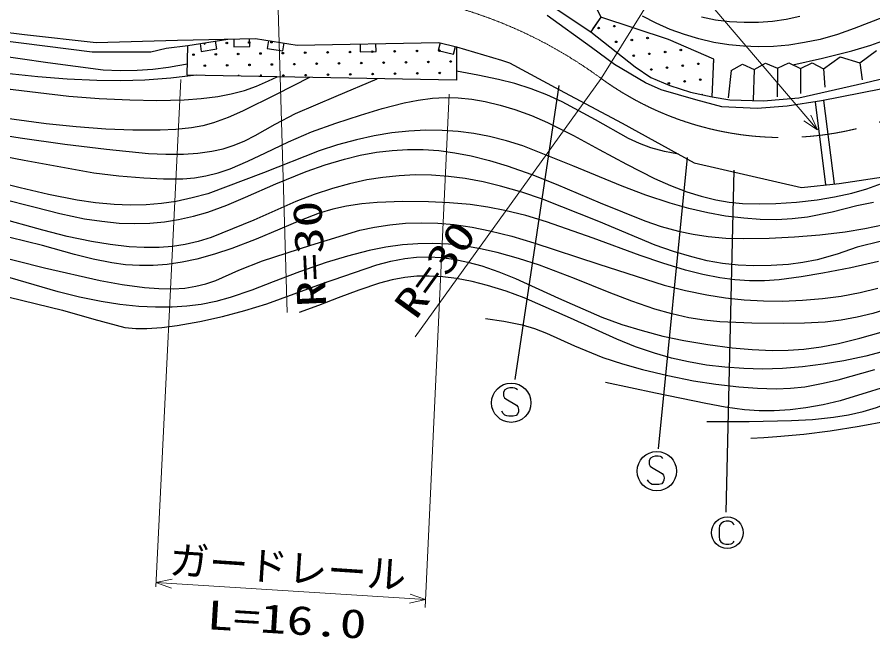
# Model space of a CAD drawing. Units: millimetres, scale not verified. Extents: x 40000 to 680000, y 20000 to 380000.
# Drawn here: x 472662 to 526796, y 246890 to 286235 of the extents above; entities that cross this region are included whole.
import ezdxf
from ezdxf.enums import TextEntityAlignment as Align

# ---------------------------------------------------------------- set-up
doc = ezdxf.new("R2010")
doc.units = ezdxf.units.MM
doc.header["$LTSCALE"] = 1000
doc.linetypes.add('CHAIN', pattern=[18.5, 12, -1.5, 3.5, -1.5])
for name, color, linetype, lineweight in [('M-BGD', 7, 'Continuous', 25), ('M-BGD-HTXT', 7, 'Continuous', 13), ('M-BMK', 2, 'CHAIN', 13), ('M-STR-STRC', 7, 'Continuous', 25)]:
    doc.layers.add(name, color=color, linetype=linetype, lineweight=lineweight)
doc.styles.add('ＭＳ ゴシック', font='')
doc.styles.get('ＭＳ ゴシック').set_extended_font_data('MS Gothic')

# ---------------------------------------------------------------- blocks, each defined once
blk = doc.blocks.new('BUHIN102')
at = {"color": 7, "linetype": 'Continuous', "lineweight": 25}
blk.add_lwpolyline([(415, -793), (516, -782), (607, -733), (706, -643), (821, -488), (883, -331), (890, -165), (829, -18), (717, 73), (638, 124), (508, 159), (401, 130), (-322, -181), (-457, -174), (-612, -121), (-725, -21), (-794, 85), (-832, 223), (-761, 411), (-589, 642), (-500, 731), (-384, 793), (-249, 817), (-81, 801)], dxfattribs=at)
blk.add_circle((0, 0), 1244, dxfattribs=at)

msp = doc.modelspace()

# ---------------------------------------------------------------- linework, layer by layer
at = {"layer": 'M-BGD'}
for p, q in [((509252, 286932), (509583, 286225)), ((506572, 286893), (508955, 285293)), ((463075, 285853), (477413, 284028)), ((508987, 284320), (506190, 286334)), ((509583, 286225), (508955, 285293)), ((509583, 286225), (509088, 285516)), ((513871, 284808), (509583, 286225)), ((467572, 285812), (473128, 285141)), ((508955, 285293), (511752, 283093)), ((473128, 285141), (477671, 284619)), ((477671, 284619), (482816, 284768)), ((482816, 284768), (487732, 284880)), ((483458, 284435), (485993, 284840)), ((487732, 284880), (490379, 284470)), ((516742, 283578), (513871, 284808)), ((481128, 284028), (482094, 284264)), ((482094, 284264), (483458, 284435)), ((483421, 282571), (483458, 284435)), ((490379, 284470), (499342, 284619)), ((499342, 284619), (500460, 284358)), ((500460, 284358), (503294, 283500)), ((500460, 284358), (500460, 282235)), ((500460, 284358), (500460, 282235)), ((510441, 283239), (508987, 284320)), ((477413, 284028), (481128, 284028)), ((523674, 282960), (524721, 283725)), ((524721, 283725), (525962, 283347)), ((525962, 283347), (527027, 284121)), ((503294, 283500), (503816, 283351)), ((503816, 283351), (506982, 281636)), ((512417, 282083), (510441, 283239)), ((516636, 281191), (516742, 283578)), ((517831, 282854), (518544, 283254)), ((518544, 283254), (519292, 282924)), ((519292, 282924), (520004, 283325)), ((520004, 283325), (520752, 282995)), ((520752, 282995), (521487, 283351)), ((521487, 283351), (522213, 282977)), ((522213, 282977), (522948, 283334)), ((522948, 283334), (523674, 282960)), ((525962, 283347), (526122, 282256)), ((526287, 282086), (533013, 283652)), ((511752, 283093), (512759, 282422)), ((517831, 282854), (517639, 281129)), ((519292, 282924), (519223, 280989)), ((520752, 282995), (520737, 281200)), ((522213, 282977), (522215, 281411)), ((523674, 282960), (523764, 281798)), ((500460, 282235), (483421, 282571)), ((513400, 281639), (512417, 282083)), ((512759, 282422), (513952, 281900)), ((522111, 281117), (526287, 282086)), ((506982, 281636), (510932, 279514)), ((515600, 281005), (513400, 281639)), ((513952, 281900), (515257, 281490)), ((527302, 281676), (523542, 280930)), ((515257, 281490), (516636, 281191)), ((517241, 280558), (515600, 281005)), ((516636, 281191), (517755, 281005)), ((517755, 281005), (519874, 280930)), ((519874, 280930), (522111, 281117)), ((519478, 280446), (517241, 280558)), ((521380, 280595), (519478, 280446)), ((523542, 280930), (521380, 280595)), ((523812, 275617), (523157, 280871)), ((523672, 280956), (524352, 275676)), ((510932, 279514), (515481, 277015)), ((515481, 277015), (522281, 275449)), ((524667, 275710), (527888, 276195)), ((522281, 275449), (524667, 275710))]:
    msp.add_line(p, q, dxfattribs=at)
for points in [[(521740, 283221), (523605, 283628), (525464, 284094), (526658, 284457), (527834, 284878), (528952, 285340), (530047, 285859), (532245, 287102), (534466, 288290), (535227, 288578), (536021, 288814), (537146, 289068), (538288, 289264), (539801, 289471), (541325, 289619), (542619, 289688), (543924, 289697), (545557, 289623), (547191, 289488), (547500, 289460), (547818, 289430)], [(527469, 286236), (525621, 285506), (524554, 285140), (523455, 284827), (522473, 284618), (521478, 284468), (520515, 284381), (519539, 284355), (518605, 284388), (517677, 284482), (516734, 284637), (515793, 284853), (514876, 285126), (513970, 285458), (513087, 285847), (512222, 286294)], [(515945, 286248), (516840, 286073), (517736, 285960), (518648, 285905), (519551, 285912), (520449, 285978), (521317, 286101), (522181, 286285)], [(486362, 284848), (486374, 284349), (487373, 284371), (487362, 284871)], [(488561, 284751), (488485, 284257), (489473, 284104), (489549, 284598)], [(449972, 284202), (453373, 284407), (456786, 284552), (459094, 284586), (461403, 284560), (463950, 284468), (466494, 284317), (468795, 284123), (471090, 283870), (474596, 283359), (478113, 282907), (479182, 282859), (480252, 282871), (481249, 282943), (482247, 283075), (482836, 283174), (483435, 283281)], [(484231, 284559), (484310, 284065), (485298, 284223), (485219, 284716)], [(494360, 284536), (494369, 284036), (495369, 284052), (495360, 284552)], [(499414, 284602), (499300, 284115), (500274, 283888), (500388, 284375)], [(483994, 282560), (482377, 282374), (480744, 282247), (479226, 282201), (477705, 282215), (475836, 282301), (473972, 282447), (471557, 282707), (469138, 283028), (466433, 283426), (463716, 283765), (462275, 283885), (460821, 283947), (459184, 283941), (457535, 283875), (453732, 283605), (449941, 283289)], [(449911, 282427), (452368, 282723), (454837, 282961), (456372, 283051), (457919, 283082), (459616, 283047), (461323, 282952), (463676, 282743), (466032, 282474), (470972, 281826), (475930, 281224), (477847, 281078), (479785, 280991), (481495, 280967), (483227, 281003), (484296, 281078), (485363, 281212), (486206, 281375), (487042, 281598), (487810, 281869), (488567, 282201), (488838, 282329), (489109, 282459)], [(514496, 277556), (513615, 277727), (512754, 277956), (512040, 278227), (511338, 278559), (509255, 279744), (507145, 280875), (506172, 281317), (505170, 281706), (504155, 282025), (503120, 282288), (501796, 282563), (500460, 282806)], [(470023, 279038), (472845, 278590), (475678, 278201), (478313, 277879), (480975, 277614), (482077, 277561), (483187, 277569), (484084, 277633), (484977, 277757), (485694, 277910), (486401, 278124), (487073, 278401), (487730, 278738), (488979, 279462), (490263, 280137), (492848, 281238), (495433, 282334)], [(491159, 282419), (489057, 281328), (486926, 280289), (486022, 279886), (485092, 279537), (484400, 279353), (483684, 279225), (482705, 279127), (481707, 279087), (479985, 279091), (478274, 279154), (476393, 279287), (474507, 279480), (471216, 279917)], [(468720, 278026), (473104, 277180), (477514, 276391), (479091, 276199), (480687, 276064), (481922, 276006), (483154, 276009), (483879, 276066), (484604, 276185), (485374, 276381), (486131, 276637), (487264, 277109), (488383, 277641), (489821, 278337), (491280, 278976), (492816, 279532), (494393, 280039), (495759, 280453), (497138, 280808), (498040, 280983), (498948, 281098), (499744, 281138), (500553, 281117), (501420, 281034), (502280, 280890), (503225, 280666), (504153, 280384), (505194, 280000), (506214, 279559), (507855, 278738), (509471, 277862), (511206, 276922), (512978, 276031), (513990, 275583), (515032, 275187), (515940, 274903), (516863, 274677), (517698, 274532), (518549, 274446), (519598, 274410), (520662, 274434), (521968, 274524), (523277, 274673), (524374, 274856), (525456, 275096), (526405, 275367), (527343, 275697)], [(526833, 274500), (525778, 274291), (524228, 273899), (522661, 273566), (521698, 273461), (520729, 273415), (519676, 273428), (518625, 273502), (517482, 273643), (516349, 273842), (515150, 274118), (513966, 274452), (512440, 274966), (510938, 275534), (507814, 276834), (504660, 278080), (503612, 278409), (502547, 278681), (501563, 278867), (500568, 278994), (499545, 279063), (498521, 279072), (497438, 279018), (496361, 278904), (495243, 278722), (494126, 278479), (492936, 278155), (491763, 277774), (488257, 276391), (484717, 275060), (483736, 274789), (482730, 274574), (481789, 274436), (480830, 274357), (479817, 274335), (478797, 274374), (477623, 274485), (476457, 274656), (474653, 275012), (472851, 275428), (469593, 276233)], [(471627, 274754), (473795, 274200), (475357, 273810), (476931, 273480), (478011, 273314), (479113, 273206), (480090, 273171), (481067, 273197), (481978, 273278), (482878, 273419), (483811, 273632), (484727, 273902), (485918, 274336), (487102, 274831), (489021, 275679), (490952, 276466), (492146, 276887), (493364, 277253), (494371, 277497), (495401, 277683), (496379, 277801), (497360, 277859), (498351, 277853), (499338, 277786), (500360, 277652), (501384, 277457), (502535, 277171), (503672, 276827), (505227, 276272), (506762, 275659), (509543, 274481), (512361, 273353), (513413, 272995), (514491, 272693), (515425, 272493), (516370, 272354), (517493, 272256), (518625, 272218), (520227, 272243), (521843, 272327), (523450, 272458), (525053, 272649), (526284, 272851), (527501, 273113)], [(527336, 272065), (525793, 271669), (524545, 271243), (523281, 270875), (522370, 270700), (521448, 270584), (520357, 270510), (519264, 270497), (518273, 270545), (517289, 270652), (516316, 270823), (515345, 271056), (514179, 271405), (513028, 271813), (509466, 273295), (505903, 274713), (504587, 275155), (503248, 275540), (502144, 275804), (501015, 276012), (499947, 276150), (498865, 276229), (497842, 276244), (496821, 276199), (495796, 276095), (494778, 275932), (493691, 275693), (492617, 275395), (491453, 275007), (490303, 274559), (487634, 273396), (484927, 272283), (484116, 272036), (483291, 271847), (482482, 271725), (481653, 271660), (480698, 271652), (479741, 271704), (478552, 271838), (477367, 272032), (475824, 272360), (474294, 272746), (471375, 273555)], [(527154, 270764), (525407, 270367), (523640, 270027), (522260, 269792), (520867, 269616), (519933, 269554), (518991, 269552), (518060, 269614), (517123, 269737), (516035, 269947), (514953, 270217), (513503, 270658), (512067, 271157), (509108, 272254), (506157, 273283), (504852, 273671), (503522, 274004), (502430, 274219), (501318, 274376), (500016, 274492), (498693, 274549), (497062, 274558), (495431, 274507), (494463, 274420), (493497, 274273), (492635, 274076), (491779, 273819), (490527, 273353), (489280, 272824), (487777, 272180), (486249, 271590), (485150, 271229), (484029, 270925), (483093, 270727), (482148, 270589), (481278, 270520), (480411, 270512), (479528, 270568), (478653, 270684), (477479, 270916), (476302, 271211), (474264, 271779), (472205, 272291)], [(470881, 271247), (474397, 270375), (477915, 269564), (479309, 269317), (480729, 269127), (481632, 269056), (482542, 269045), (483262, 269093), (483969, 269200), (484602, 269357), (485228, 269575), (486690, 270222), (488186, 270817), (491248, 271809), (494340, 272748), (495277, 272951), (496237, 273098), (497235, 273190), (498238, 273222), (499270, 273193), (500307, 273103), (501445, 272939), (502575, 272716), (503965, 272369), (505350, 271962), (509464, 270594), (513603, 269280), (514940, 268941), (516290, 268662), (517465, 268474), (518658, 268345), (519867, 268277), (521080, 268269), (522338, 268316), (523603, 268425), (524800, 268587), (525987, 268808), (527101, 269075)], [(527746, 267767), (526789, 267475), (525805, 267238), (524800, 267057), (523788, 266936), (522474, 266858), (521153, 266840), (519134, 266864), (517110, 266948), (516130, 267048), (515159, 267207), (514083, 267453), (513009, 267761), (511550, 268260), (510104, 268818), (507912, 269703), (505705, 270528), (504377, 270964), (503028, 271344), (501980, 271581), (500912, 271761), (499946, 271866), (498967, 271911), (498008, 271895), (497041, 271817), (495980, 271668), (494927, 271460), (493559, 271110), (492211, 270702), (490533, 270120), (488867, 269479), (487507, 268957), (486133, 268493), (485229, 268248), (484301, 268059), (483391, 267940), (482461, 267879), (481417, 267876), (480364, 267933), (479169, 268055), (477974, 268238), (476613, 268512), (475255, 268848), (471710, 269891)], [(472161, 268512), (475537, 267699), (477506, 267115), (479479, 266592), (480171, 266528), (480870, 266525), (481824, 266596), (482787, 266728), (484228, 266980), (485659, 267291), (487069, 267660), (488461, 268087), (491916, 269349), (495422, 270565), (496299, 270792), (497183, 270958), (497935, 271040), (498700, 271062), (499487, 271020), (500283, 270917), (501172, 270735), (502051, 270495), (503130, 270126), (504192, 269699), (506911, 268444), (509657, 267244), (510920, 266794), (512201, 266402), (513517, 266056), (514844, 265770), (516363, 265511), (517895, 265311), (519152, 265197), (520421, 265143), (521429, 265155), (522433, 265227), (523531, 265375), (524631, 265585), (525975, 265911), (527312, 266298)], [(527708, 265144), (526343, 264787), (524962, 264488), (523658, 264266), (522335, 264101), (521086, 264005), (519824, 263967), (518631, 263991), (517428, 264075), (516271, 264215), (515124, 264413), (514050, 264658), (512983, 264964), (511784, 265380), (510598, 265856), (507675, 267194), (504740, 268472), (503594, 268890), (502411, 269257), (501446, 269504), (500459, 269693), (499597, 269801), (498724, 269849), (497955, 269835), (497184, 269760), (496385, 269613), (495586, 269406), (494275, 268966), (492968, 268465), (491732, 267994), (490497, 267550)], [(502291, 267173), (503452, 266994), (504606, 266754), (505386, 266523), (506158, 266231), (507928, 265436), (509723, 264697), (510958, 264292), (512221, 263940), (513828, 263555), (515442, 263229), (516872, 263003), (518325, 262835), (519496, 262747), (520676, 262720), (521582, 262754), (522492, 262848), (523549, 263040), (524598, 263292), (526925, 263940)], [(533185, 264642), (528971, 263269), (524725, 261950), (523645, 261696), (522551, 261501), (521556, 261383), (520546, 261324), (519607, 261328), (518672, 261392), (517455, 261554), (516235, 261777), (513054, 262443), (509874, 263120)], [(516282, 260642), (518963, 260642), (521657, 260702), (522976, 260777), (524298, 260912), (525248, 261064), (526182, 261276), (527020, 261530), (527838, 261841), (529109, 262372), (530410, 262851), (531491, 263176), (532591, 263473)], [(531914, 262143), (530824, 261646), (529705, 261202), (528752, 260907), (527771, 260668), (525939, 260320), (524101, 260033), (522418, 259824), (520717, 259674), (519900, 259618), (519083, 259565)]]:
    msp.add_lwpolyline(points, dxfattribs=at)
for centre in [(509445, 285544), (510438, 285662), (511549, 284788), (512542, 284907), (485926, 284602), (487340, 284626), (488754, 284650), (510556, 284669), (483817, 283860), (485231, 283884), (486645, 283907), (488059, 283931), (489473, 283954), (490887, 283978), (492301, 284001), (493715, 284025), (495129, 284048), (496543, 284072), (497957, 284095), (499371, 284119), (511668, 283795), (512661, 283914), (513654, 284032), (514647, 284151), (484536, 283165), (485950, 283188), (487364, 283212), (488778, 283236), (490192, 283259), (491606, 283283), (493020, 283306), (494434, 283330), (495848, 283353), (497262, 283377), (498676, 283400), (500090, 283424), (514765, 283158), (515758, 283276), (489497, 282540), (490911, 282564), (492325, 282587), (493739, 282611), (495153, 282634), (496567, 282658), (497981, 282681), (499395, 282705), (512779, 282921), (513772, 283039), (513891, 282046), (514884, 282165), (515877, 282283)]:
    msp.add_circle(centre, 49.7, dxfattribs=at)
for centre, start, end in [((484512, 284579), 159.6868, 38.4599), ((516751, 283395), 107.8574, 247.0702), ((486669, 282493), 14.906, 162.8374), ((488083, 282517), 309.7296, 228.0138), ((515995, 281290), 38.6039, 116.9946)]:
    msp.add_arc(centre, 49.7, start, end, dxfattribs=at)
at = {"layer": 'M-BGD-HTXT'}
for p, q in [((523294, 279092), (493611, 313959)), ((509599, 282358), (520175, 299361)), ((489144, 287773), (489743, 267548)), ((483029, 282283), (481431, 250189)), ((509599, 282358), (497839, 266007)), ((498474, 248886), (499998, 281351)), ((481444, 250458), (498497, 249376))]:
    msp.add_line(p, q, dxfattribs=at)
for points in [[(522864, 280040), (523294, 279092), (522429, 279668)], [(482424, 250108), (481444, 250458), (482460, 250679)], [(497517, 249726), (498497, 249376), (497481, 249154)]]:
    msp.add_lwpolyline(points, dxfattribs=at)
at = {"layer": 'M-BMK'}
for centre, radius, start, end in [((492494, 259085), 28883, 53.6849, 96.6618), ((521108, 298178), 19563, 233.9657, 296.5963)]:
    msp.add_arc(centre, radius, start, end, dxfattribs=at)
at = {"layer": 'M-STR-STRC'}
for p, q in [((506930, 281912), (504151, 263300)), ((513231, 258921), (515065, 277352)), ((518009, 276551), (517485, 254912))]:
    msp.add_line(p, q, dxfattribs=at)
msp.add_lwpolyline([(518027, 254085), (517987, 254180), (517917, 254250), (517822, 254305), (517707, 254335), (517512, 254335), (517357, 254305), (517197, 254195), (517102, 254055), (517062, 253855), (517062, 253365), (517102, 253155), (517177, 253030), (517322, 252925), (517502, 252885), (517692, 252885), (517837, 252900), (517912, 252945), (517982, 253010), (518012, 253080)], dxfattribs=at)
msp.add_circle((517587, 253610), 995, dxfattribs=at)

# ---------------------------------------------------------------- block references
at = {"layer": 'M-STR-STRC', "rotation": 126.69924}
for p in [(503920, 261834), (513130, 257506)]:
    msp.add_blockref('BUHIN102', p, dxfattribs=at)

# ---------------------------------------------------------------- texts
at = {"layer": 'M-BGD-HTXT', "style": 'ＭＳ ゴシック', "width": 1.35}
for s, rotation, p in [('R=30', 92.7, (492773, 267954)), ('R=30', 54.2, (498325, 266688)), ('L=16.0', 356.5, (484591, 246960))]:
    msp.add_text(s, height=1833, rotation=rotation, dxfattribs=at).set_placement(p, align=Align.BOTTOM_LEFT)
at = {"layer": 'M-BGD-HTXT', "style": 'ＭＳ ゴシック'}
msp.add_text('ガードレール', height=1833, rotation=356.2, dxfattribs=at).set_placement((482210, 250451), align=Align.BOTTOM_LEFT)

doc.saveas('drawing.dxf')
